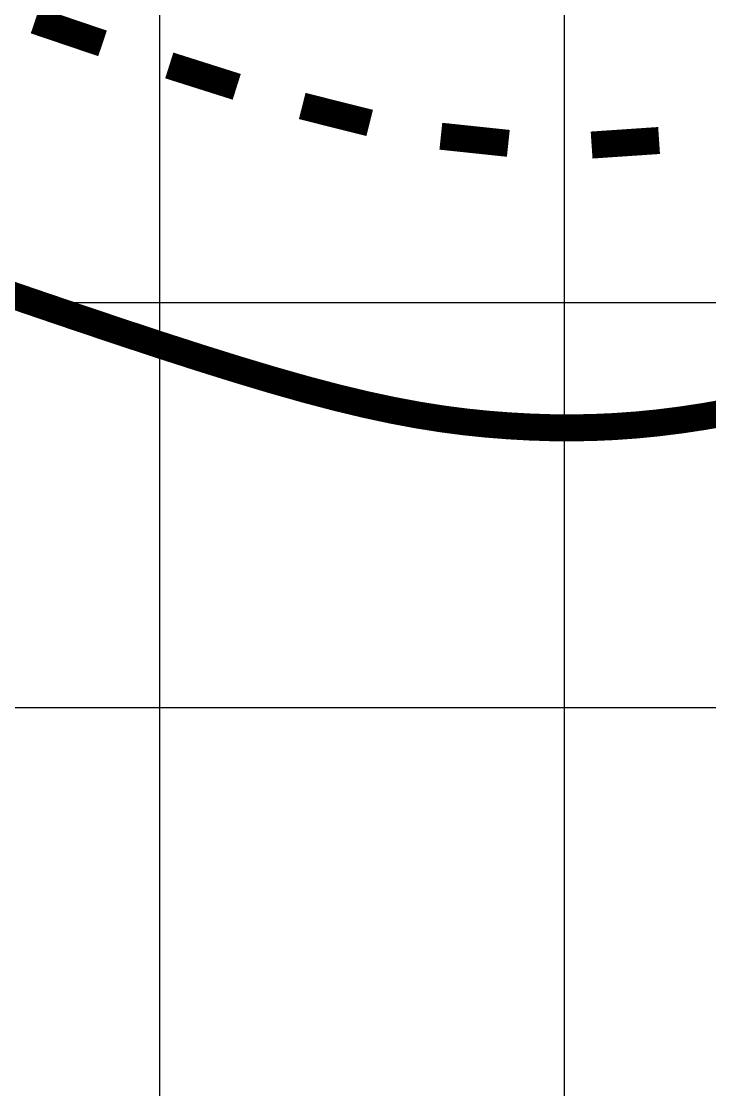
# Model space of a CAD drawing. Header units: millimetres. Extents: x 0 to 6090, y -6000 to 101.
# Drawn here: x 2795 to 3815, y -4166 to -2583 of the extents above; entities that cross this region are included whole.
import ezdxf

# ---------------------------------------------------------------- set-up
doc = ezdxf.new("R2010")
doc.units = ezdxf.units.MM
doc.layers.add('high_way', color=7, linetype='Continuous', lineweight=40)

# ---------------------------------------------------------------- blocks, each defined once
blk = doc.blocks.new('*U1')
at = {"layer": 'Defpoints'}
blk.add_line((0, 3000), (0, -3000), dxfattribs=at)
blk = doc.blocks.new('*U2')
at = {"layer": 'Defpoints', "color": 0, "linetype": 'ByBlock', "lineweight": -2, "transparency": 16777216}
for p in [(3000, 20), (3000, 10), (3600, 20), (3600, 10), (3000, 0), (3600, 0)]:
    blk.add_blockref('*U1', p, dxfattribs=at)
blk = doc.blocks.new('*U3')
at = {"layer": 'Defpoints'}
blk.add_line((-3000, 0), (3000, 0), dxfattribs=at)
blk = doc.blocks.new('*U4')
at = {"layer": 'Defpoints', "color": 0, "linetype": 'ByBlock', "lineweight": -2, "transparency": 16777216}
for p in [(0, 3000), (10, 3000), (20, 3000), (30, 3000), (40, 3000), (50, 3000), (60, 3000), (70, 3000), (80, 3000), (90, 3000), (0, 2400), (10, 2400), (20, 2400), (30, 2400), (40, 2400), (50, 2400), (60, 2400), (70, 2400), (80, 2400), (90, 2400)]:
    blk.add_blockref('*U3', p, dxfattribs=at)

msp = doc.modelspace()

# ---------------------------------------------------------------- linework, layer by layer
at = {"layer": 'high_way', "const_width": 40}
for points in [[(2815.719, -2582.269), (2915.719, -2616.11)], [(3014.571, -2648.766), (3114.571, -2680.445)], [(3211.602, -2708.828), (3311.602, -2733.948)], [(3417.053, -2753.629), (3517.053, -2764.179)], [(3640.474, -2766.702), (3740.474, -2759.937)], [(2771.536, -2985.565), (2828.598, -3005.067), (2886.59, -3024.741), (2944.849, -3044.271), (3002.708, -3063.341), (3059.504, -3081.637), (3114.571, -3098.841), (3167.245, -3114.64), (3216.861, -3128.716), (3262.936, -3140.836), (3305.715, -3151.084), (3345.624, -3159.627), (3383.089, -3166.63), (3418.539, -3172.261), (3452.398, -3176.685), (3485.094, -3180.067), (3517.053, -3182.575), (3548.652, -3184.341), (3580.068, -3185.366), (3611.429, -3185.615), (3642.862, -3185.056), (3674.494, -3183.655), (3706.454, -3181.379), (3738.867, -3178.196), (3771.862, -3174.071), (3805.508, -3168.998), (3839.642, -3163.072)]]:
    msp.add_lwpolyline(points, dxfattribs=at)

# ---------------------------------------------------------------- block references
at = {"layer": 'Defpoints'}
for name, p in [('*U2', (0, -3000)), ('*U4', (3000, -6000))]:
    msp.add_blockref(name, p, dxfattribs=at)

doc.saveas('drawing.dxf')
